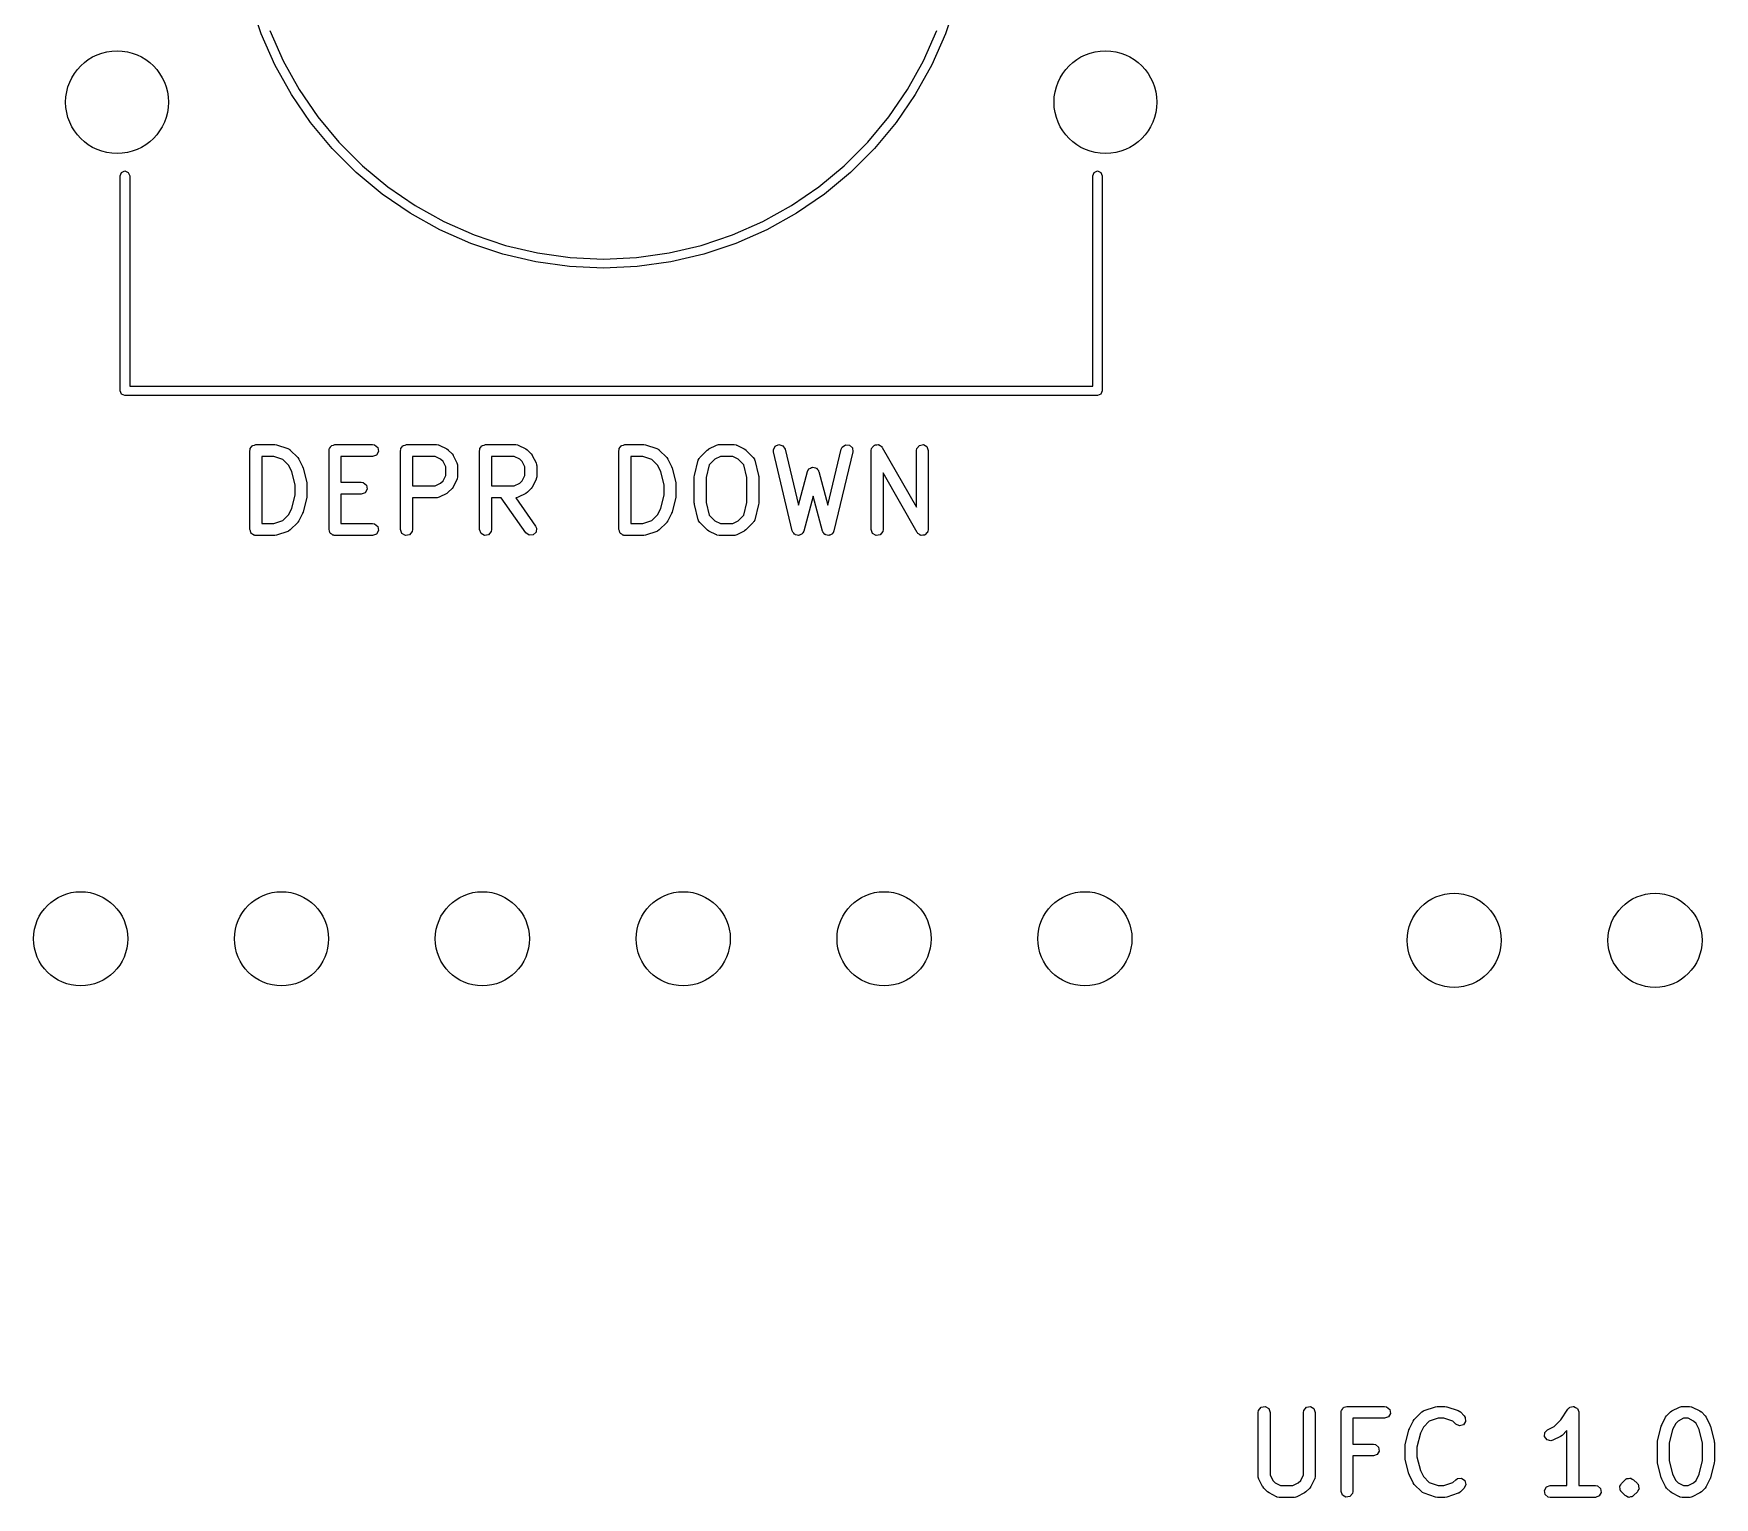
# Model space of a CAD drawing. Extents: x 36 to 247, y -101 to -40.
# Drawn here: x 225.77 to 247.03, y -98.2 to -79.69 of the extents above; entities that cross this region are included whole.
import ezdxf

# ---------------------------------------------------------------- set-up
doc = ezdxf.new("R2010")
doc.units = 0
doc.layers.add('BLACK', color=7, linetype='CONTINUOUS')

msp = doc.modelspace()

# ---------------------------------------------------------------- linework, layer by layer
at = {"layer": 'BLACK', "linetype": 'CONTINUOUS'}
for p, q in [((228.654215, -79.695818), (228.518043, -79.289536)), ((237.441957, -79.289536), (237.305785, -79.695818)), ((228.827293, -80.087803), (228.654215, -79.695818)), ((228.76161, -79.654213), (228.930391, -80.036465)), ((237.029609, -80.036465), (237.19839, -79.654213)), ((237.305785, -79.695818), (237.132707, -80.087803)), ((229.0358, -80.462145), (228.827293, -80.087803)), ((228.930391, -80.036465), (229.133722, -80.401514)), ((236.826278, -80.401514), (237.029609, -80.036465)), ((237.132707, -80.087803), (236.9242, -80.462145)), ((229.277958, -80.815652), (229.0358, -80.462145)), ((229.133722, -80.401514), (229.369868, -80.746245)), ((236.590132, -80.746245), (236.826278, -80.401514)), ((236.9242, -80.462145), (236.682042, -80.815652)), ((229.369868, -80.746245), (229.636815, -81.067716)), ((236.323185, -81.067716), (236.590132, -80.746245)), ((229.551701, -81.145308), (229.277958, -80.815652)), ((236.682042, -80.815652), (236.408299, -81.145308)), ((229.854692, -81.448299), (229.551701, -81.145308)), ((229.636815, -81.067716), (229.932284, -81.363185)), ((236.027716, -81.363185), (236.323185, -81.067716)), ((236.408299, -81.145308), (236.105308, -81.448299)), ((229.932284, -81.363185), (230.253755, -81.630132)), ((235.706245, -81.630132), (236.027716, -81.363185)), ((226.87, -81.49), (226.887574, -81.447574)), ((226.87, -84.21), (226.87, -81.49)), ((226.887574, -81.447574), (226.93, -81.43)), ((226.93, -81.43), (226.972426, -81.447574)), ((226.972426, -81.447574), (226.99, -81.49)), ((226.99, -81.49), (226.99, -84.15)), ((230.184348, -81.722042), (229.854692, -81.448299)), ((236.105308, -81.448299), (235.775652, -81.722042)), ((239.17, -81.49), (239.187574, -81.447574)), ((239.17, -84.15), (239.17, -81.49)), ((239.187574, -81.447574), (239.23, -81.43)), ((239.23, -81.43), (239.272426, -81.447574)), ((239.272426, -81.447574), (239.29, -81.49)), ((239.29, -81.49), (239.29, -84.21)), ((230.537855, -81.9642), (230.184348, -81.722042)), ((230.253755, -81.630132), (230.598486, -81.866278)), ((235.361514, -81.866278), (235.706245, -81.630132)), ((235.775652, -81.722042), (235.422145, -81.9642)), ((230.912197, -82.172707), (230.537855, -81.9642)), ((230.598486, -81.866278), (230.963535, -82.069609)), ((234.996465, -82.069609), (235.361514, -81.866278)), ((235.422145, -81.9642), (235.047803, -82.172707)), ((231.304182, -82.345785), (230.912197, -82.172707)), ((230.963535, -82.069609), (231.345787, -82.23839)), ((231.345787, -82.23839), (231.741982, -82.371181)), ((234.218018, -82.371181), (234.614213, -82.23839)), ((234.614213, -82.23839), (234.996465, -82.069609)), ((235.047803, -82.172707), (234.655818, -82.345785)), ((231.710464, -82.481957), (231.304182, -82.345785)), ((231.741982, -82.371181), (232.14874, -82.466849)), ((232.14874, -82.466849), (232.562589, -82.524579)), ((233.397411, -82.524579), (233.81126, -82.466849)), ((233.81126, -82.466849), (234.218018, -82.371181)), ((234.655818, -82.345785), (234.249536, -82.481957)), ((232.127577, -82.580061), (231.710464, -82.481957)), ((232.551962, -82.639261), (232.127577, -82.580061)), ((232.98, -82.65905), (232.551962, -82.639261)), ((232.562589, -82.524579), (232.98, -82.543877)), ((232.98, -82.543877), (233.397411, -82.524579)), ((233.408038, -82.639261), (232.98, -82.65905)), ((233.832423, -82.580061), (233.408038, -82.639261)), ((234.249536, -82.481957), (233.832423, -82.580061)), ((226.99, -84.15), (239.17, -84.15)), ((226.887574, -84.252426), (226.87, -84.21)), ((226.93, -84.27), (226.887574, -84.252426)), ((239.23, -84.27), (226.93, -84.27)), ((239.272426, -84.252426), (239.23, -84.27)), ((239.29, -84.21), (239.272426, -84.252426)), ((228.510714, -84.964819), (228.512431, -84.955077)), ((228.510714, -85.964819), (228.510714, -84.964819)), ((228.511853, -84.951795), (228.513519, -84.948909)), ((228.512431, -84.955077), (228.511853, -84.951795)), ((228.513519, -84.948909), (228.515237, -84.939167)), ((228.515237, -84.939167), (228.527762, -84.924239)), ((228.527762, -84.924239), (228.537505, -84.907366)), ((228.537505, -84.907366), (228.543863, -84.905051)), ((228.543863, -84.905051), (228.548214, -84.899867)), ((228.548214, -84.899867), (228.567405, -84.896482)), ((228.567405, -84.896482), (228.585714, -84.889819)), ((228.585714, -84.889819), (228.823809, -84.889819)), ((228.823809, -84.889819), (228.845891, -84.893712)), ((228.845891, -84.893712), (228.847526, -84.893668)), ((228.847526, -84.893668), (228.990383, -84.941287)), ((228.990383, -84.941287), (229.013288, -84.953689)), ((229.013288, -84.953689), (229.015635, -84.95751)), ((229.015635, -84.95751), (229.019699, -84.959405)), ((229.019699, -84.959405), (229.114937, -85.054643)), ((229.510714, -84.964819), (229.512431, -84.955077)), ((229.510714, -85.964819), (229.510714, -84.964819)), ((229.511853, -84.951795), (229.513519, -84.948909)), ((229.512431, -84.955077), (229.511853, -84.951795)), ((229.513519, -84.948909), (229.515237, -84.939167)), ((229.515237, -84.939167), (229.527762, -84.924239)), ((229.527762, -84.924239), (229.537505, -84.907366)), ((229.537505, -84.907366), (229.543863, -84.905051)), ((229.543863, -84.905051), (229.548214, -84.899867)), ((229.548214, -84.899867), (229.567405, -84.896482)), ((229.567405, -84.896482), (229.585714, -84.889819)), ((229.585714, -84.889819), (230.061904, -84.889819)), ((230.061904, -84.889819), (230.087556, -84.894342)), ((230.110113, -85.022272), (230.061904, -85.039819)), ((230.087556, -84.894342), (230.126856, -84.927319)), ((230.135765, -84.977843), (230.110113, -85.022272)), ((230.126856, -84.927319), (230.135765, -84.977843)), ((230.415476, -84.964819), (230.417193, -84.955077)), ((230.415476, -85.964819), (230.415476, -84.964819)), ((230.416615, -84.951795), (230.418281, -84.948909)), ((230.417193, -84.955077), (230.416615, -84.951795)), ((230.418281, -84.948909), (230.419999, -84.939167)), ((230.419999, -84.939167), (230.432524, -84.924239)), ((230.432524, -84.924239), (230.442267, -84.907366)), ((230.442267, -84.907366), (230.448625, -84.905051)), ((230.448625, -84.905051), (230.452976, -84.899867)), ((230.452976, -84.899867), (230.472167, -84.896482)), ((230.472167, -84.896482), (230.490476, -84.889819)), ((230.490476, -84.889819), (230.871428, -84.889819)), ((230.871428, -84.889819), (230.89708, -84.894342)), ((230.89708, -84.894342), (230.900515, -84.897224)), ((230.900515, -84.897224), (230.904969, -84.897737)), ((230.904969, -84.897737), (231.000207, -84.945356)), ((231.000207, -84.945356), (231.018217, -84.958714)), ((231.018217, -84.958714), (231.019699, -84.959405)), ((231.019699, -84.959405), (231.067318, -85.007024)), ((231.067318, -85.007024), (231.080177, -85.02539)), ((231.415476, -84.964819), (231.417193, -84.955077)), ((231.415476, -85.964819), (231.415476, -84.964819)), ((231.416615, -84.951795), (231.418281, -84.948909)), ((231.417193, -84.955077), (231.416615, -84.951795)), ((231.418281, -84.948909), (231.419999, -84.939167)), ((231.419999, -84.939167), (231.432524, -84.924239)), ((231.432524, -84.924239), (231.442267, -84.907366)), ((231.442267, -84.907366), (231.448625, -84.905051)), ((231.448625, -84.905051), (231.452976, -84.899867)), ((231.452976, -84.899867), (231.472167, -84.896482)), ((231.472167, -84.896482), (231.490476, -84.889819)), ((231.490476, -84.889819), (231.871428, -84.889819)), ((231.871428, -84.889819), (231.89708, -84.894342)), ((231.89708, -84.894342), (231.900515, -84.897224)), ((231.900515, -84.897224), (231.904969, -84.897737)), ((231.904969, -84.897737), (232.000207, -84.945356)), ((232.000207, -84.945356), (232.018217, -84.958714)), ((232.018217, -84.958714), (232.019699, -84.959405)), ((232.019699, -84.959405), (232.067318, -85.007024)), ((232.067318, -85.007024), (232.080177, -85.02539)), ((233.177381, -84.964819), (233.179098, -84.955077)), ((233.177381, -85.964819), (233.177381, -84.964819)), ((233.17852, -84.951795), (233.180186, -84.948909)), ((233.179098, -84.955077), (233.17852, -84.951795)), ((233.180186, -84.948909), (233.181904, -84.939167)), ((233.181904, -84.939167), (233.194429, -84.924239)), ((233.194429, -84.924239), (233.204172, -84.907366)), ((233.204172, -84.907366), (233.21053, -84.905051)), ((233.21053, -84.905051), (233.214881, -84.899867)), ((233.214881, -84.899867), (233.234072, -84.896482)), ((233.234072, -84.896482), (233.252381, -84.889819)), ((233.252381, -84.889819), (233.490476, -84.889819)), ((233.490476, -84.889819), (233.512558, -84.893712)), ((233.512558, -84.893712), (233.514193, -84.893668)), ((233.514193, -84.893668), (233.65705, -84.941287)), ((233.65705, -84.941287), (233.679955, -84.953689)), ((233.679955, -84.953689), (233.682302, -84.95751)), ((233.682302, -84.95751), (233.686366, -84.959405)), ((233.686366, -84.959405), (233.781604, -85.054643)), ((234.199348, -85.054643), (234.294586, -84.959405)), ((234.294586, -84.959405), (234.312954, -84.946542)), ((234.312954, -84.946542), (234.314078, -84.945356)), ((234.314078, -84.945356), (234.409316, -84.897737)), ((234.409316, -84.897737), (234.434282, -84.890311)), ((234.434282, -84.890311), (234.438643, -84.891352)), ((234.438643, -84.891352), (234.442857, -84.889819)), ((234.442857, -84.889819), (234.633333, -84.889819)), ((234.633333, -84.889819), (234.658985, -84.894342)), ((234.658985, -84.894342), (234.66242, -84.897224)), ((234.66242, -84.897224), (234.666874, -84.897737)), ((234.666874, -84.897737), (234.762112, -84.945356)), ((234.762112, -84.945356), (234.780122, -84.958714)), ((234.780122, -84.958714), (234.781604, -84.959405)), ((234.781604, -84.959405), (234.876842, -85.054643)), ((235.13026, -84.956188), (235.153238, -84.910319)), ((235.131802, -84.982191), (235.13026, -84.956188)), ((235.369897, -85.982191), (235.131802, -84.982191)), ((235.153238, -84.910319), (235.200324, -84.88995)), ((235.200324, -84.88995), (235.249486, -84.904614)), ((235.249486, -84.904614), (235.277722, -84.947447)), ((235.277722, -84.947447), (235.446973, -85.658303)), ((235.819692, -85.658303), (235.988945, -84.947448)), ((236.134865, -84.982191), (235.896769, -85.982191)), ((235.988945, -84.947448), (235.999286, -84.923541)), ((235.999286, -84.923541), (236.040469, -84.892948)), ((236.040469, -84.892948), (236.091683, -84.895983)), ((236.091683, -84.895983), (236.128962, -84.931228)), ((236.128962, -84.931228), (236.134865, -84.982191)), ((236.367857, -84.964819), (236.37238, -84.939167)), ((236.367857, -85.964819), (236.367857, -84.964819)), ((236.37238, -84.939167), (236.376838, -84.933853)), ((236.376838, -84.933853), (236.378073, -84.92703)), ((236.378073, -84.92703), (236.392932, -84.914673)), ((236.392932, -84.914673), (236.405357, -84.899867)), ((236.405357, -84.899867), (236.412186, -84.898662)), ((236.412186, -84.898662), (236.41752, -84.894228)), ((236.41752, -84.894228), (236.436847, -84.894314)), ((236.436847, -84.894314), (236.455881, -84.890958)), ((236.455881, -84.890958), (236.461887, -84.894426)), ((236.461887, -84.894426), (236.468822, -84.894457)), ((236.468822, -84.894457), (236.48357, -84.906945)), ((236.48357, -84.906945), (236.50031, -84.91661)), ((236.50031, -84.91661), (236.502682, -84.923127)), ((236.502682, -84.923127), (236.507975, -84.927609)), ((236.507975, -84.927609), (236.939285, -85.682402)), ((236.939285, -84.964819), (236.943808, -84.939167)), ((236.939285, -85.682402), (236.939285, -84.964819)), ((236.943808, -84.939167), (236.976785, -84.899867)), ((236.976785, -84.899867), (237.027309, -84.890958)), ((237.027309, -84.890958), (237.071738, -84.91661)), ((237.071738, -84.91661), (237.089285, -84.964819)), ((237.089285, -84.964819), (237.089285, -85.964819)), ((228.811639, -85.039819), (228.660714, -85.039819)), ((228.660714, -85.039819), (228.660714, -85.889819)), ((228.926152, -85.07799), (228.811639, -85.039819)), ((229.000265, -85.152103), (228.926152, -85.07799)), ((229.038758, -85.22909), (229.000265, -85.152103)), ((229.082142, -85.402624), (229.038758, -85.22909)), ((229.114937, -85.054643), (229.127799, -85.073011)), ((229.127799, -85.073011), (229.128986, -85.074135)), ((229.128986, -85.074135), (229.176605, -85.169373)), ((229.176605, -85.169373), (229.180295, -85.181779)), ((229.180295, -85.181779), (229.182284, -85.184724)), ((229.182284, -85.184724), (229.229903, -85.3752)), ((230.061904, -85.039819), (229.660714, -85.039819)), ((229.660714, -85.039819), (229.660714, -85.366009)), ((230.853723, -85.039819), (230.565476, -85.039819)), ((230.565476, -85.039819), (230.565476, -85.413628)), ((230.922239, -85.074077), (230.853723, -85.039819)), ((230.952646, -85.104484), (230.922239, -85.074077)), ((230.986904, -85.173), (230.952646, -85.104484)), ((230.986904, -85.280447), (230.986904, -85.173)), ((231.080177, -85.02539), (231.081367, -85.026516)), ((231.081367, -85.026516), (231.128986, -85.121754)), ((231.128986, -85.121754), (231.136412, -85.14672)), ((231.136412, -85.14672), (231.13537, -85.151081)), ((231.13537, -85.151081), (231.136904, -85.155295)), ((231.136904, -85.155295), (231.136904, -85.298152)), ((231.853723, -85.039819), (231.565476, -85.039819)), ((231.565476, -85.039819), (231.565476, -85.413628)), ((231.922239, -85.074077), (231.853723, -85.039819)), ((231.952646, -85.104484), (231.922239, -85.074077)), ((231.986904, -85.173), (231.952646, -85.104484)), ((231.986904, -85.280447), (231.986904, -85.173)), ((232.080177, -85.02539), (232.081367, -85.026516)), ((232.081367, -85.026516), (232.128986, -85.121754)), ((232.128986, -85.121754), (232.136412, -85.14672)), ((232.136412, -85.14672), (232.13537, -85.151081)), ((232.13537, -85.151081), (232.136904, -85.155295)), ((232.136904, -85.155295), (232.136904, -85.298152)), ((233.478306, -85.039819), (233.327381, -85.039819)), ((233.327381, -85.039819), (233.327381, -85.889819)), ((233.592819, -85.07799), (233.478306, -85.039819)), ((233.666932, -85.152103), (233.592819, -85.07799)), ((233.705425, -85.22909), (233.666932, -85.152103)), ((233.748809, -85.402624), (233.705425, -85.22909)), ((233.781604, -85.054643), (233.794466, -85.073011)), ((233.794466, -85.073011), (233.795653, -85.074135)), ((233.795653, -85.074135), (233.843272, -85.169373)), ((233.843272, -85.169373), (233.846962, -85.181779)), ((233.846962, -85.181779), (233.848951, -85.184724)), ((233.848951, -85.184724), (233.89657, -85.3752)), ((234.132001, -85.279962), (234.17962, -85.089486)), ((234.17962, -85.089486), (234.19023, -85.065697)), ((234.19023, -85.065697), (234.19622, -85.06135)), ((234.19622, -85.06135), (234.199348, -85.054643)), ((234.320103, -85.146019), (234.279762, -85.307386)), ((234.392046, -85.074077), (234.320103, -85.146019)), ((234.460562, -85.039819), (234.392046, -85.074077)), ((234.615628, -85.039819), (234.460562, -85.039819)), ((234.684144, -85.074077), (234.615628, -85.039819)), ((234.756086, -85.146019), (234.684144, -85.074077)), ((234.796428, -85.307386), (234.756086, -85.146019)), ((234.876842, -85.054643), (234.891783, -85.07598)), ((234.891783, -85.07598), (234.892428, -85.083353)), ((234.892428, -85.083353), (234.89657, -85.089486)), ((234.89657, -85.089486), (234.944189, -85.279962)), ((235.446973, -85.658303), (235.560865, -85.231208)), ((235.560865, -85.231208), (235.571845, -85.207588)), ((235.571845, -85.207588), (235.577458, -85.203647)), ((235.577458, -85.203647), (235.580364, -85.197436)), ((235.580364, -85.197436), (235.597955, -85.189258)), ((235.597955, -85.189258), (235.613835, -85.178111)), ((235.613835, -85.178111), (235.620667, -85.1787)), ((235.620667, -85.1787), (235.626886, -85.17581)), ((235.626886, -85.17581), (235.645615, -85.180852)), ((235.645615, -85.180852), (235.664949, -85.182521)), ((235.664949, -85.182521), (235.669805, -85.187365)), ((235.669805, -85.187365), (235.676424, -85.189148)), ((235.676424, -85.189148), (235.68753, -85.205049)), ((235.68753, -85.205049), (235.701268, -85.218755)), ((235.701268, -85.218755), (235.701873, -85.225585)), ((235.701873, -85.225585), (235.705801, -85.231208)), ((235.705801, -85.231208), (235.819692, -85.658303)), ((229.082142, -85.527013), (229.082142, -85.402624)), ((229.229903, -85.3752), (229.230956, -85.390132)), ((229.230956, -85.390132), (229.232142, -85.39339)), ((229.232142, -85.39339), (229.232142, -85.536247)), ((229.660714, -85.366009), (229.919047, -85.366009)), ((229.919047, -85.366009), (229.944699, -85.370532)), ((229.944699, -85.370532), (229.983999, -85.403509)), ((229.983999, -85.403509), (229.992908, -85.454033)), ((230.565476, -85.413628), (230.853723, -85.413628)), ((230.853723, -85.413628), (230.922239, -85.37937)), ((230.922239, -85.37937), (230.952646, -85.348963)), ((230.952646, -85.348963), (230.986904, -85.280447)), ((231.067318, -85.446423), (231.019699, -85.494042)), ((231.068009, -85.444941), (231.067318, -85.446423)), ((231.081367, -85.426931), (231.068009, -85.444941)), ((231.128986, -85.331693), (231.081367, -85.426931)), ((231.129498, -85.327239), (231.128986, -85.331693)), ((231.132381, -85.323804), (231.129498, -85.327239)), ((231.136904, -85.298152), (231.132381, -85.323804)), ((231.565476, -85.413628), (231.853723, -85.413628)), ((231.853723, -85.413628), (231.922239, -85.37937)), ((231.922239, -85.37937), (231.952646, -85.348963)), ((231.952646, -85.348963), (231.986904, -85.280447)), ((232.067318, -85.446423), (232.019699, -85.494042)), ((232.068009, -85.444941), (232.067318, -85.446423)), ((232.081367, -85.426931), (232.068009, -85.444941)), ((232.128986, -85.331693), (232.081367, -85.426931)), ((232.129498, -85.327239), (232.128986, -85.331693)), ((232.132381, -85.323804), (232.129498, -85.327239)), ((232.136904, -85.298152), (232.132381, -85.323804)), ((233.748809, -85.527013), (233.748809, -85.402624)), ((233.89657, -85.3752), (233.897623, -85.390132)), ((233.897623, -85.390132), (233.898809, -85.39339)), ((233.898809, -85.39339), (233.898809, -85.536247)), ((234.129762, -85.298152), (234.132361, -85.28341)), ((234.129762, -85.631485), (234.129762, -85.298152)), ((234.132361, -85.28341), (234.132001, -85.279962)), ((234.279762, -85.307386), (234.279762, -85.622251)), ((234.796428, -85.622251), (234.796428, -85.307386)), ((234.944189, -85.279962), (234.945242, -85.294894)), ((234.945242, -85.294894), (234.946428, -85.298152)), ((234.946428, -85.298152), (234.946428, -85.631485)), ((236.949167, -86.00203), (236.517857, -85.247235)), ((236.517857, -85.247235), (236.517857, -85.964819)), ((229.038758, -85.700547), (229.082142, -85.527013)), ((229.229903, -85.554437), (229.182284, -85.744913)), ((229.232142, -85.536247), (229.229542, -85.550988)), ((229.229542, -85.550988), (229.229903, -85.554437)), ((229.919047, -85.516009), (229.660714, -85.516009)), ((229.660714, -85.516009), (229.660714, -85.889819)), ((229.967256, -85.498462), (229.919047, -85.516009)), ((229.992908, -85.454033), (229.967256, -85.498462)), ((230.871428, -85.563628), (230.565476, -85.563628)), ((230.565476, -85.563628), (230.565476, -85.964819)), ((230.875641, -85.562094), (230.871428, -85.563628)), ((230.880002, -85.563136), (230.875641, -85.562094)), ((230.904969, -85.55571), (230.880002, -85.563136)), ((231.000207, -85.508091), (230.904969, -85.55571)), ((231.001332, -85.506901), (231.000207, -85.508091)), ((231.019699, -85.494042), (231.001332, -85.506901)), ((231.689522, -85.563628), (231.565476, -85.563628)), ((231.565476, -85.563628), (231.565476, -85.964819)), ((232.000462, -86.007829), (231.689522, -85.563628)), ((231.875641, -85.562094), (231.872377, -85.563282)), ((231.872377, -85.563282), (232.123347, -85.92181)), ((231.880002, -85.563136), (231.875641, -85.562094)), ((231.904969, -85.55571), (231.880002, -85.563136)), ((232.000207, -85.508091), (231.904969, -85.55571)), ((232.001332, -85.506901), (232.000207, -85.508091)), ((232.019699, -85.494042), (232.001332, -85.506901)), ((233.705425, -85.700547), (233.748809, -85.527013)), ((233.89657, -85.554437), (233.848951, -85.744913)), ((233.898809, -85.536247), (233.896209, -85.550988)), ((233.896209, -85.550988), (233.89657, -85.554437)), ((234.130947, -85.634742), (234.129762, -85.631485)), ((234.132001, -85.649675), (234.130947, -85.634742)), ((234.17962, -85.840151), (234.132001, -85.649675)), ((234.279762, -85.622251), (234.320103, -85.783617)), ((234.756086, -85.783617), (234.796428, -85.622251)), ((234.944189, -85.649675), (234.89657, -85.840151)), ((234.946428, -85.631485), (234.943828, -85.646226)), ((234.943828, -85.646226), (234.944189, -85.649675)), ((235.633332, -85.541613), (235.515325, -85.984144)), ((235.751341, -85.984144), (235.633332, -85.541613)), ((228.811639, -85.889819), (228.926152, -85.851647)), ((228.926152, -85.851647), (229.000264, -85.777534)), ((229.000264, -85.777534), (229.038758, -85.700547)), ((229.115629, -85.87351), (229.114938, -85.874993)), ((229.128986, -85.855502), (229.115629, -85.87351)), ((229.176605, -85.760264), (229.128986, -85.855502)), ((229.177011, -85.756735), (229.176605, -85.760264)), ((229.182284, -85.744913), (229.177011, -85.756735)), ((233.478306, -85.889819), (233.592819, -85.851647)), ((233.592819, -85.851647), (233.666931, -85.777534)), ((233.666931, -85.777534), (233.705425, -85.700547)), ((233.782296, -85.87351), (233.781605, -85.874993)), ((233.795653, -85.855502), (233.782296, -85.87351)), ((233.843272, -85.760264), (233.795653, -85.855502)), ((233.843678, -85.756735), (233.843272, -85.760264)), ((233.848951, -85.744913), (233.843678, -85.756735)), ((234.183762, -85.846283), (234.17962, -85.840151)), ((234.184407, -85.853657), (234.183762, -85.846283)), ((234.199348, -85.874994), (234.184407, -85.853657)), ((234.320103, -85.783617), (234.392046, -85.855561)), ((234.392046, -85.855561), (234.460562, -85.889819)), ((234.615628, -85.889819), (234.684143, -85.855561)), ((234.684143, -85.855561), (234.756086, -85.783617)), ((234.87997, -85.868285), (234.876843, -85.874993)), ((234.88596, -85.86394), (234.87997, -85.868285)), ((234.89657, -85.840151), (234.88596, -85.86394)), ((228.517377, -85.983127), (228.510714, -85.964819)), ((228.520762, -86.002319), (228.517377, -85.983127)), ((228.525946, -86.006669), (228.520762, -86.002319)), ((228.528261, -86.013028), (228.525946, -86.006669)), ((228.545134, -86.02277), (228.528261, -86.013028)), ((228.560062, -86.035296), (228.545134, -86.02277)), ((228.569804, -86.037013), (228.560062, -86.035296)), ((228.57269, -86.03868), (228.569804, -86.037013)), ((228.575972, -86.038101), (228.57269, -86.03868)), ((228.585714, -86.039819), (228.575972, -86.038101)), ((228.823809, -86.039819), (228.585714, -86.039819)), ((228.660714, -85.889819), (228.811639, -85.889819)), ((228.825347, -86.039258), (228.823809, -86.039819)), ((228.847526, -86.03597), (228.825347, -86.039258)), ((228.990383, -85.988351), (228.847526, -86.03597)), ((228.993895, -85.985563), (228.990383, -85.988351)), ((228.998362, -85.985173), (228.993895, -85.985563)), ((229.019699, -85.970233), (228.998362, -85.985173)), ((229.114938, -85.874993), (229.019699, -85.970233)), ((229.517377, -85.983127), (229.510714, -85.964819)), ((229.520762, -86.002319), (229.517377, -85.983127)), ((229.525946, -86.006669), (229.520762, -86.002319)), ((229.528261, -86.013028), (229.525946, -86.006669)), ((229.545134, -86.02277), (229.528261, -86.013028)), ((229.560062, -86.035296), (229.545134, -86.02277)), ((229.569804, -86.037013), (229.560062, -86.035296)), ((229.57269, -86.03868), (229.569804, -86.037013)), ((229.575972, -86.038101), (229.57269, -86.03868)), ((229.585714, -86.039819), (229.575972, -86.038101)), ((230.061904, -86.039819), (229.585714, -86.039819)), ((229.660714, -85.889819), (230.061904, -85.889819)), ((230.061904, -85.889819), (230.087556, -85.894342)), ((230.110113, -86.022272), (230.061904, -86.039819)), ((230.087556, -85.894342), (230.126856, -85.927319)), ((230.135765, -85.977843), (230.110113, -86.022272)), ((230.126856, -85.927319), (230.135765, -85.977843)), ((230.433023, -86.013028), (230.415476, -85.964819)), ((230.477452, -86.03868), (230.433023, -86.013028)), ((230.527976, -86.029771), (230.477452, -86.03868)), ((230.560953, -85.990471), (230.527976, -86.029771)), ((230.565476, -85.964819), (230.560953, -85.990471)), ((231.433023, -86.013028), (231.415476, -85.964819)), ((231.477452, -86.03868), (231.433023, -86.013028)), ((231.527976, -86.029771), (231.477452, -86.03868)), ((231.560953, -85.990471), (231.527976, -86.029771)), ((231.565476, -85.964819), (231.560953, -85.990471)), ((232.042483, -86.037261), (232.000462, -86.007829)), ((232.093591, -86.032797), (232.042483, -86.037261)), ((232.129873, -85.996525), (232.093591, -86.032797)), ((232.123347, -85.92181), (232.134352, -85.945418)), ((232.134352, -85.945418), (232.129873, -85.996525)), ((233.184044, -85.983127), (233.177381, -85.964819)), ((233.187429, -86.002319), (233.184044, -85.983127)), ((233.192613, -86.006669), (233.187429, -86.002319)), ((233.194928, -86.013028), (233.192613, -86.006669)), ((233.211801, -86.02277), (233.194928, -86.013028)), ((233.226729, -86.035296), (233.211801, -86.02277)), ((233.236471, -86.037013), (233.226729, -86.035296)), ((233.239357, -86.03868), (233.236471, -86.037013)), ((233.242639, -86.038101), (233.239357, -86.03868)), ((233.252381, -86.039819), (233.242639, -86.038101)), ((233.490476, -86.039819), (233.252381, -86.039819)), ((233.327381, -85.889819), (233.478306, -85.889819)), ((233.492014, -86.039258), (233.490476, -86.039819)), ((233.514193, -86.03597), (233.492014, -86.039258)), ((233.65705, -85.988351), (233.514193, -86.03597)), ((233.660562, -85.985563), (233.65705, -85.988351)), ((233.665029, -85.985173), (233.660562, -85.985563)), ((233.686366, -85.970233), (233.665029, -85.985173)), ((233.781605, -85.874993), (233.686366, -85.970233)), ((234.294586, -85.970233), (234.199348, -85.874994)), ((234.296068, -85.970924), (234.294586, -85.970233)), ((234.314078, -85.984282), (234.296068, -85.970924)), ((234.409316, -86.031901), (234.314078, -85.984282)), ((234.413769, -86.032413), (234.409316, -86.031901)), ((234.417205, -86.035296), (234.413769, -86.032413)), ((234.442857, -86.039819), (234.417205, -86.035296)), ((234.633333, -86.039819), (234.442857, -86.039819)), ((234.460562, -85.889819), (234.615628, -85.889819)), ((234.637546, -86.038285), (234.633333, -86.039819)), ((234.641907, -86.039327), (234.637546, -86.038285)), ((234.666874, -86.031901), (234.641907, -86.039327)), ((234.762112, -85.984282), (234.666874, -86.031901)), ((234.763237, -85.983092), (234.762112, -85.984282)), ((234.781604, -85.970233), (234.763237, -85.983092)), ((234.876843, -85.874993), (234.781604, -85.970233)), ((235.374226, -85.988759), (235.369897, -85.982191)), ((235.374922, -85.996597), (235.374226, -85.988759)), ((235.387982, -86.009626), (235.374922, -85.996597)), ((235.398133, -86.025024), (235.387982, -86.009626)), ((235.405671, -86.027272), (235.398133, -86.025024)), ((235.411242, -86.03283), (235.405671, -86.027272)), ((235.429618, -86.034415), (235.411242, -86.03283)), ((235.447295, -86.039688), (235.429618, -86.034415)), ((235.454517, -86.036563), (235.447295, -86.039688)), ((235.462355, -86.03724), (235.454517, -86.036563)), ((235.477451, -86.026642), (235.462355, -86.03724)), ((235.494381, -86.019319), (235.477451, -86.026642)), ((235.497904, -86.012284), (235.494381, -86.019319)), ((235.504345, -86.007764), (235.497904, -86.012284)), ((235.515325, -85.984144), (235.504345, -86.007764)), ((235.755846, -85.990595), (235.751341, -85.984144)), ((235.756752, -85.99841), (235.755846, -85.990595)), ((235.770157, -86.011083), (235.756752, -85.99841)), ((235.780718, -86.026204), (235.770157, -86.011083)), ((235.788312, -86.028248), (235.780718, -86.026204)), ((235.794031, -86.033655), (235.788312, -86.028248)), ((235.812444, -86.034746), (235.794031, -86.033655)), ((235.830256, -86.039542), (235.812444, -86.034746)), ((235.837392, -86.036224), (235.830256, -86.039542)), ((235.845245, -86.03669), (235.837392, -86.036224)), ((235.860048, -86.025693), (235.845245, -86.03669)), ((235.876779, -86.017916), (235.860048, -86.025693)), ((235.880113, -86.010787), (235.876779, -86.017916)), ((235.886428, -86.006097), (235.880113, -86.010787)), ((235.896769, -85.982191), (235.886428, -86.006097)), ((236.385404, -86.013028), (236.367857, -85.964819)), ((236.429833, -86.03868), (236.385404, -86.013028)), ((236.480357, -86.029771), (236.429833, -86.03868)), ((236.513334, -85.990471), (236.480357, -86.029771)), ((236.517857, -85.964819), (236.513334, -85.990471)), ((236.95446, -86.006511), (236.949167, -86.00203)), ((236.956832, -86.013028), (236.95446, -86.006511)), ((236.973569, -86.022691), (236.956832, -86.013028)), ((236.98832, -86.035181), (236.973569, -86.022691)), ((236.995254, -86.035211), (236.98832, -86.035181)), ((237.001261, -86.03868), (236.995254, -86.035211)), ((237.020294, -86.035323), (237.001261, -86.03868)), ((237.039622, -86.03541), (237.020294, -86.035323)), ((237.044955, -86.030975), (237.039622, -86.03541)), ((237.051785, -86.029771), (237.044955, -86.030975)), ((237.064209, -86.014964), (237.051785, -86.029771)), ((237.079069, -86.002608), (237.064209, -86.014964)), ((237.080303, -85.995784), (237.079069, -86.002608)), ((237.084762, -85.990471), (237.080303, -85.995784)), ((237.089285, -85.964819), (237.084762, -85.990471)), ((241.261779, -97.129819), (241.266302, -97.104167)), ((241.261779, -97.939342), (241.261779, -97.129819)), ((241.266302, -97.104167), (241.299279, -97.064867)), ((241.299279, -97.064867), (241.349803, -97.055958)), ((241.349803, -97.055958), (241.394232, -97.08161)), ((241.394232, -97.08161), (241.411779, -97.129819)), ((241.411779, -97.129819), (241.411779, -97.921637)), ((241.833207, -97.129819), (241.83773, -97.104167)), ((241.833207, -97.921637), (241.833207, -97.129819)), ((241.83773, -97.104167), (241.870707, -97.064867)), ((241.870707, -97.064867), (241.921231, -97.055958)), ((241.921231, -97.055958), (241.96566, -97.08161)), ((241.96566, -97.08161), (241.983207, -97.129819)), ((241.983207, -97.129819), (241.983207, -97.939342)), ((242.309398, -97.129819), (242.311115, -97.120077)), ((242.309398, -98.129819), (242.309398, -97.129819)), ((242.310537, -97.116795), (242.312203, -97.113909)), ((242.311115, -97.120077), (242.310537, -97.116795)), ((242.312203, -97.113909), (242.313921, -97.104167)), ((242.313921, -97.104167), (242.326446, -97.089239)), ((242.326446, -97.089239), (242.336189, -97.072366)), ((242.336189, -97.072366), (242.342547, -97.070051)), ((242.342547, -97.070051), (242.346898, -97.064867)), ((242.346898, -97.064867), (242.366089, -97.061482)), ((242.366089, -97.061482), (242.384398, -97.054819)), ((242.384398, -97.054819), (242.860588, -97.054819)), ((242.860588, -97.054819), (242.88624, -97.059342)), ((242.88624, -97.059342), (242.92554, -97.092319)), ((242.92554, -97.092319), (242.934449, -97.142843)), ((243.236127, -97.219643), (243.331365, -97.124405)), ((243.331365, -97.124405), (243.352702, -97.109464)), ((243.352702, -97.109464), (243.35717, -97.109073)), ((243.35717, -97.109073), (243.360681, -97.106287)), ((243.360681, -97.106287), (243.503537, -97.058668)), ((243.503537, -97.058668), (243.525717, -97.055378)), ((243.525717, -97.055378), (243.527255, -97.054819)), ((243.527255, -97.054819), (243.622493, -97.054819)), ((243.622493, -97.054819), (243.644575, -97.058712)), ((243.644575, -97.058712), (243.64621, -97.058668)), ((243.64621, -97.058668), (243.789067, -97.106287)), ((243.789067, -97.106287), (243.811972, -97.118689)), ((243.811972, -97.118689), (243.814319, -97.12251)), ((243.814319, -97.12251), (243.818383, -97.124405)), ((243.818383, -97.124405), (243.866002, -97.172024)), ((245.088017, -97.224896), (245.179137, -97.088216)), ((245.179137, -97.088216), (245.19713, -97.069381)), ((245.19713, -97.069381), (245.201269, -97.068169)), ((245.201269, -97.068169), (245.204041, -97.064867)), ((245.204041, -97.064867), (245.225473, -97.061087)), ((245.225473, -97.061087), (245.246368, -97.054974)), ((245.246368, -97.054974), (245.250317, -97.056706)), ((245.250317, -97.056706), (245.254565, -97.055958)), ((245.254565, -97.055958), (245.273413, -97.06684)), ((245.273413, -97.06684), (245.293348, -97.075587)), ((245.293348, -97.075587), (245.295259, -97.079454)), ((245.295259, -97.079454), (245.298994, -97.08161)), ((245.298994, -97.08161), (245.306438, -97.102063)), ((245.306438, -97.102063), (245.316086, -97.121576)), ((245.316086, -97.121576), (245.315065, -97.125765)), ((245.315065, -97.125765), (245.316541, -97.129819)), ((245.316541, -97.129819), (245.316541, -98.054819)), ((246.426603, -97.172024), (246.474222, -97.124405)), ((246.474222, -97.124405), (246.492588, -97.111545)), ((246.492588, -97.111545), (246.493714, -97.110356)), ((246.493714, -97.110356), (246.588952, -97.062737)), ((246.588952, -97.062737), (246.613918, -97.055311)), ((246.613918, -97.055311), (246.618279, -97.056352)), ((246.618279, -97.056352), (246.622493, -97.054819)), ((246.622493, -97.054819), (246.717731, -97.054819)), ((246.717731, -97.054819), (246.743383, -97.059342)), ((246.743383, -97.059342), (246.746818, -97.062224)), ((246.746818, -97.062224), (246.751272, -97.062737)), ((246.751272, -97.062737), (246.84651, -97.110356)), ((246.84651, -97.110356), (246.86452, -97.123714)), ((246.86452, -97.123714), (246.866002, -97.124405)), ((246.866002, -97.124405), (246.913621, -97.172024)), ((242.860588, -97.204819), (242.459398, -97.204819)), ((242.459398, -97.204819), (242.459398, -97.531009)), ((242.908797, -97.187272), (242.860588, -97.204819)), ((242.934449, -97.142843), (242.908797, -97.187272)), ((243.121161, -97.5402), (243.16878, -97.349724)), ((243.16878, -97.349724), (243.174052, -97.337901)), ((243.174052, -97.337901), (243.174459, -97.334373)), ((243.174459, -97.334373), (243.222078, -97.239135)), ((243.222078, -97.239135), (243.235436, -97.221124)), ((243.235436, -97.221124), (243.236127, -97.219643)), ((243.350799, -97.317103), (243.312305, -97.39409)), ((243.424912, -97.24299), (243.350799, -97.317103)), ((243.539425, -97.204819), (243.424912, -97.24299)), ((243.610323, -97.204819), (243.539425, -97.204819)), ((243.724836, -97.24299), (243.610323, -97.204819)), ((243.759936, -97.27809), (243.724836, -97.24299)), ((243.806432, -97.299771), (243.759936, -97.27809)), ((243.855987, -97.286494), (243.806432, -97.299771)), ((243.885413, -97.244468), (243.855987, -97.286494)), ((243.866002, -97.172024), (243.880942, -97.193361)), ((243.880942, -97.193361), (243.885413, -97.244468)), ((244.887014, -97.385705), (244.922286, -97.348451)), ((244.922286, -97.348451), (245.006638, -97.306275)), ((245.006638, -97.306275), (245.088017, -97.224896)), ((246.311637, -97.492581), (246.359256, -97.302105)), ((246.359256, -97.302105), (246.364528, -97.290282)), ((246.364528, -97.290282), (246.364935, -97.286754)), ((246.364935, -97.286754), (246.412554, -97.191516)), ((246.412554, -97.191516), (246.425912, -97.173505)), ((246.425912, -97.173505), (246.426603, -97.172024)), ((246.502781, -97.346471), (246.459398, -97.520005)), ((246.541275, -97.269484), (246.502781, -97.346471)), ((246.571682, -97.239077), (246.541275, -97.269484)), ((246.640198, -97.204819), (246.571682, -97.239077)), ((246.700026, -97.204819), (246.640198, -97.204819)), ((246.768542, -97.239077), (246.700026, -97.204819)), ((246.798949, -97.269484), (246.768542, -97.239077)), ((246.837442, -97.346471), (246.798949, -97.269484)), ((246.880826, -97.520005), (246.837442, -97.346471)), ((246.913621, -97.172024), (246.92648, -97.19039)), ((246.92648, -97.19039), (246.92767, -97.191516)), ((246.92767, -97.191516), (246.975289, -97.286754)), ((246.975289, -97.286754), (246.978979, -97.29916)), ((246.978979, -97.29916), (246.980968, -97.302105)), ((246.980968, -97.302105), (247.028587, -97.492581)), ((242.459398, -97.531009), (242.717731, -97.531009)), ((242.717731, -97.531009), (242.743383, -97.535532)), ((242.743383, -97.535532), (242.782683, -97.568509)), ((243.118922, -97.55839), (243.121521, -97.543648)), ((243.118922, -97.701247), (243.118922, -97.55839)), ((243.121521, -97.543648), (243.121161, -97.5402)), ((243.312305, -97.39409), (243.268922, -97.567624)), ((244.883939, -97.436916), (244.887014, -97.385705)), ((244.914503, -97.478121), (244.883939, -97.436916)), ((244.964401, -97.490041), (244.914503, -97.478121)), ((244.989368, -97.482615), (244.964401, -97.490041)), ((245.084606, -97.434996), (244.989368, -97.482615)), ((245.085731, -97.433806), (245.084606, -97.434996)), ((245.104098, -97.420947), (245.085731, -97.433806)), ((245.166541, -97.358504), (245.104098, -97.420947)), ((245.166541, -98.054819), (245.166541, -97.358504)), ((246.309398, -97.510771), (246.311997, -97.496029)), ((246.309398, -97.748866), (246.309398, -97.510771)), ((246.311997, -97.496029), (246.311637, -97.492581)), ((246.459398, -97.520005), (246.459398, -97.739632)), ((246.880826, -97.739632), (246.880826, -97.520005)), ((247.028587, -97.492581), (247.02964, -97.507513)), ((247.02964, -97.507513), (247.030826, -97.510771)), ((247.030826, -97.510771), (247.030826, -97.748866)), ((242.717731, -97.681009), (242.459398, -97.681009)), ((242.459398, -97.681009), (242.459398, -98.129819)), ((242.76594, -97.663462), (242.717731, -97.681009)), ((242.791592, -97.619033), (242.76594, -97.663462)), ((242.782683, -97.568509), (242.791592, -97.619033)), ((243.120107, -97.704504), (243.118922, -97.701247)), ((243.121161, -97.719437), (243.120107, -97.704504)), ((243.16878, -97.909913), (243.121161, -97.719437)), ((243.268922, -97.567624), (243.268922, -97.692013)), ((243.268922, -97.692013), (243.312305, -97.865547)), ((246.310583, -97.752123), (246.309398, -97.748866)), ((246.311637, -97.767056), (246.310583, -97.752123)), ((246.359256, -97.957532), (246.311637, -97.767056)), ((246.459398, -97.739632), (246.502781, -97.913166)), ((246.837442, -97.913166), (246.880826, -97.739632)), ((247.028587, -97.767056), (246.980968, -97.957532)), ((247.030826, -97.748866), (247.028226, -97.763607)), ((247.028226, -97.763607), (247.028587, -97.767056)), ((241.263312, -97.943555), (241.261779, -97.939342)), ((241.262271, -97.947916), (241.263312, -97.943555)), ((241.269697, -97.972883), (241.262271, -97.947916)), ((241.317316, -98.068121), (241.269697, -97.972883)), ((241.411779, -97.921637), (241.446037, -97.990153)), ((241.798948, -97.990153), (241.833207, -97.921637)), ((241.975289, -97.972883), (241.92767, -98.068121)), ((241.975801, -97.968429), (241.975289, -97.972883)), ((241.978684, -97.964994), (241.975801, -97.968429)), ((241.983207, -97.939342), (241.978684, -97.964994)), ((243.170768, -97.912857), (243.16878, -97.909913)), ((243.174459, -97.925264), (243.170768, -97.912857)), ((243.222078, -98.020502), (243.174459, -97.925264)), ((243.312305, -97.865547), (243.350799, -97.942534)), ((243.350799, -97.942534), (243.424912, -98.016648)), ((243.724836, -98.016647), (243.759935, -97.981548)), ((243.759935, -97.981548), (243.781272, -97.966607)), ((243.781272, -97.966607), (243.83238, -97.962135)), ((243.83238, -97.962135), (243.874405, -97.991561)), ((245.855174, -98.029168), (245.902793, -97.981548)), ((245.902793, -97.981548), (245.910897, -97.975872)), ((245.910897, -97.975872), (245.912809, -97.973143)), ((245.912809, -97.973143), (245.916027, -97.97228)), ((245.916027, -97.97228), (245.916205, -97.972155)), ((245.916205, -97.972155), (245.918327, -97.969628)), ((245.918327, -97.969628), (245.920316, -97.969277)), ((245.920316, -97.969277), (245.92413, -97.966607)), ((245.92413, -97.966607), (245.943544, -97.964908)), ((245.943544, -97.964908), (245.962364, -97.959866)), ((245.962364, -97.959866), (245.965471, -97.961314)), ((245.965471, -97.961314), (245.968851, -97.960719)), ((245.968851, -97.960719), (245.971821, -97.962433)), ((245.971821, -97.962433), (245.975238, -97.962135)), ((245.975238, -97.962135), (245.991203, -97.973314)), ((245.991203, -97.973314), (246.008861, -97.981548)), ((246.008861, -97.981548), (246.056479, -98.029167)), ((246.361244, -97.960476), (246.359256, -97.957532)), ((246.364935, -97.972883), (246.361244, -97.960476)), ((246.412554, -98.068121), (246.364935, -97.972883)), ((246.502781, -97.913166), (246.541275, -97.990153)), ((246.798948, -97.990153), (246.837442, -97.913166)), ((246.975289, -97.972883), (246.92767, -98.068121)), ((246.975695, -97.969354), (246.975289, -97.972883)), ((246.980968, -97.957532), (246.975695, -97.969354)), ((241.318504, -98.069246), (241.317316, -98.068121)), ((241.331364, -98.087612), (241.318504, -98.069246)), ((241.378983, -98.135232), (241.331364, -98.087612)), ((241.380464, -98.135922), (241.378983, -98.135232)), ((241.398476, -98.149282), (241.380464, -98.135922)), ((241.493714, -98.196901), (241.398476, -98.149282)), ((241.446037, -97.990153), (241.476444, -98.020561)), ((241.476444, -98.020561), (241.54496, -98.054819)), ((241.498167, -98.197413), (241.493714, -98.196901)), ((241.501603, -98.200296), (241.498167, -98.197413)), ((241.527255, -98.204819), (241.501603, -98.200296)), ((241.54496, -98.054819), (241.700026, -98.054819)), ((241.700026, -98.054819), (241.768541, -98.020561)), ((241.751272, -98.196901), (241.726305, -98.204327)), ((241.84651, -98.149282), (241.751272, -98.196901)), ((241.768541, -98.020561), (241.798948, -97.990153)), ((241.847634, -98.148094), (241.84651, -98.149282)), ((241.866003, -98.135232), (241.847634, -98.148094)), ((241.913621, -98.087613), (241.866003, -98.135232)), ((241.914311, -98.086131), (241.913621, -98.087613)), ((241.92767, -98.068121), (241.914311, -98.086131)), ((242.326945, -98.178028), (242.309398, -98.129819)), ((242.371374, -98.20368), (242.326945, -98.178028)), ((242.421898, -98.194771), (242.371374, -98.20368)), ((242.454875, -98.155471), (242.421898, -98.194771)), ((242.459398, -98.129819), (242.454875, -98.155471)), ((243.223264, -98.021625), (243.222078, -98.020502)), ((243.236127, -98.039994), (243.223264, -98.021625)), ((243.331365, -98.135233), (243.236127, -98.039994)), ((243.335429, -98.137128), (243.331365, -98.135233)), ((243.337776, -98.140948), (243.335429, -98.137128)), ((243.360681, -98.153351), (243.337776, -98.140948)), ((243.503537, -98.20097), (243.360681, -98.153351)), ((243.424912, -98.016648), (243.539425, -98.054819)), ((243.505172, -98.200925), (243.503537, -98.20097)), ((243.527255, -98.204819), (243.505172, -98.200925)), ((243.539425, -98.054819), (243.610323, -98.054819)), ((243.610323, -98.054819), (243.724836, -98.016647)), ((243.64621, -98.20097), (243.624031, -98.204258)), ((243.789067, -98.153351), (243.64621, -98.20097)), ((243.792578, -98.150563), (243.789067, -98.153351)), ((243.797047, -98.150173), (243.792578, -98.150563)), ((243.818384, -98.135232), (243.797047, -98.150173)), ((243.866002, -98.087613), (243.818384, -98.135232)), ((243.887683, -98.041116), (243.866002, -98.087613)), ((243.874405, -97.991561), (243.887683, -98.041116)), ((244.881966, -98.116795), (244.907618, -98.072366)), ((244.890875, -98.167319), (244.881966, -98.116795)), ((244.930175, -98.200296), (244.890875, -98.167319)), ((244.907618, -98.072366), (244.955827, -98.054819)), ((244.955827, -98.204819), (244.930175, -98.200296)), ((244.955827, -98.054819), (245.166541, -98.054819)), ((245.316541, -98.054819), (245.527255, -98.054819)), ((245.527255, -98.054819), (245.552907, -98.059342)), ((245.575464, -98.187272), (245.527255, -98.204819)), ((245.552907, -98.059342), (245.592207, -98.092319)), ((245.601116, -98.142843), (245.575464, -98.187272)), ((245.592207, -98.092319), (245.601116, -98.142843)), ((245.833494, -98.075664), (245.836353, -98.069532)), ((245.838536, -98.094484), (245.833494, -98.075664)), ((245.835763, -98.062789), (245.84694, -98.046825)), ((245.836353, -98.069532), (245.835763, -98.062789)), ((245.840235, -98.113896), (245.838536, -98.094484)), ((245.845908, -98.121998), (245.840235, -98.113896)), ((245.846771, -98.125219), (245.845908, -98.121998)), ((245.849502, -98.127131), (245.846771, -98.125219)), ((245.84694, -98.046825), (245.855174, -98.029168)), ((245.855175, -98.135233), (245.849502, -98.127131)), ((245.902794, -98.182852), (245.855175, -98.135233)), ((245.920452, -98.191085), (245.902794, -98.182852)), ((245.936416, -98.202264), (245.920452, -98.191085)), ((245.968109, -98.19949), (245.94929, -98.204533)), ((245.987523, -98.197792), (245.968109, -98.19949)), ((245.991336, -98.195122), (245.987523, -98.197792)), ((245.993327, -98.194771), (245.991336, -98.195122)), ((245.995448, -98.192242), (245.993327, -98.194771)), ((245.995625, -98.192118), (245.995448, -98.192242)), ((245.998845, -98.191256), (245.995625, -98.192118)), ((246.000756, -98.188526), (245.998845, -98.191256)), ((246.00886, -98.182852), (246.000756, -98.188526)), ((246.056479, -98.135233), (246.00886, -98.182852)), ((246.056479, -98.029167), (246.062153, -98.03727)), ((246.064713, -98.117574), (246.056479, -98.135233)), ((246.062153, -98.03727), (246.064883, -98.039182)), ((246.07589, -98.101612), (246.064713, -98.117574)), ((246.064883, -98.039182), (246.065745, -98.0424)), ((246.065745, -98.0424), (246.07142, -98.050505)), ((246.07142, -98.050505), (246.073117, -98.069918)), ((246.073117, -98.069918), (246.07816, -98.088737)), ((246.07816, -98.088737), (246.0753, -98.094869)), ((246.0753, -98.094869), (246.07589, -98.101612)), ((246.413742, -98.069246), (246.412554, -98.068121)), ((246.426602, -98.087612), (246.413742, -98.069246)), ((246.474221, -98.135232), (246.426602, -98.087612)), ((246.475702, -98.135922), (246.474221, -98.135232)), ((246.493714, -98.149282), (246.475702, -98.135922)), ((246.588952, -98.196901), (246.493714, -98.149282)), ((246.541275, -97.990153), (246.571682, -98.020561)), ((246.571682, -98.020561), (246.640198, -98.054819)), ((246.593405, -98.197413), (246.588952, -98.196901)), ((246.596841, -98.200296), (246.593405, -98.197413)), ((246.622493, -98.204819), (246.596841, -98.200296)), ((246.640198, -98.054819), (246.700026, -98.054819)), ((246.700026, -98.054819), (246.768541, -98.020561)), ((246.751272, -98.196901), (246.726305, -98.204327)), ((246.84651, -98.149282), (246.751272, -98.196901)), ((246.768541, -98.020561), (246.798948, -97.990153)), ((246.847634, -98.148094), (246.84651, -98.149282)), ((246.866003, -98.135232), (246.847634, -98.148094)), ((246.913621, -98.087613), (246.866003, -98.135232)), ((246.914311, -98.086131), (246.913621, -98.087613)), ((246.92767, -98.068121), (246.914311, -98.086131)), ((241.717731, -98.204819), (241.527255, -98.204819)), ((241.721944, -98.203285), (241.717731, -98.204819)), ((241.726305, -98.204327), (241.721944, -98.203285)), ((243.622493, -98.204819), (243.527255, -98.204819)), ((243.624031, -98.204258), (243.622493, -98.204819)), ((245.527255, -98.204819), (244.955827, -98.204819)), ((245.939832, -98.201965), (245.936416, -98.202264)), ((245.942803, -98.20368), (245.939832, -98.201965)), ((245.946182, -98.203084), (245.942803, -98.20368)), ((245.94929, -98.204533), (245.946182, -98.203084)), ((246.717731, -98.204819), (246.622493, -98.204819)), ((246.721944, -98.203285), (246.717731, -98.204819)), ((246.726305, -98.204327), (246.721944, -98.203285))]:
    msp.add_line(p, q, dxfattribs=at)
at = {"layer": 'BLACK'}
for centre, radius in [((226.83, -80.56), 0.65), ((239.33, -80.56), 0.65), ((226.37, -91.14), 0.595), ((228.91, -91.14), 0.595), ((231.45, -91.14), 0.595), ((233.99, -91.14), 0.595), ((236.53, -91.14), 0.595), ((239.07, -91.14), 0.595), ((243.74, -91.16), 0.595), ((246.28, -91.16), 0.595)]:
    msp.add_circle(centre, radius, dxfattribs=at)

doc.saveas('drawing.dxf')
